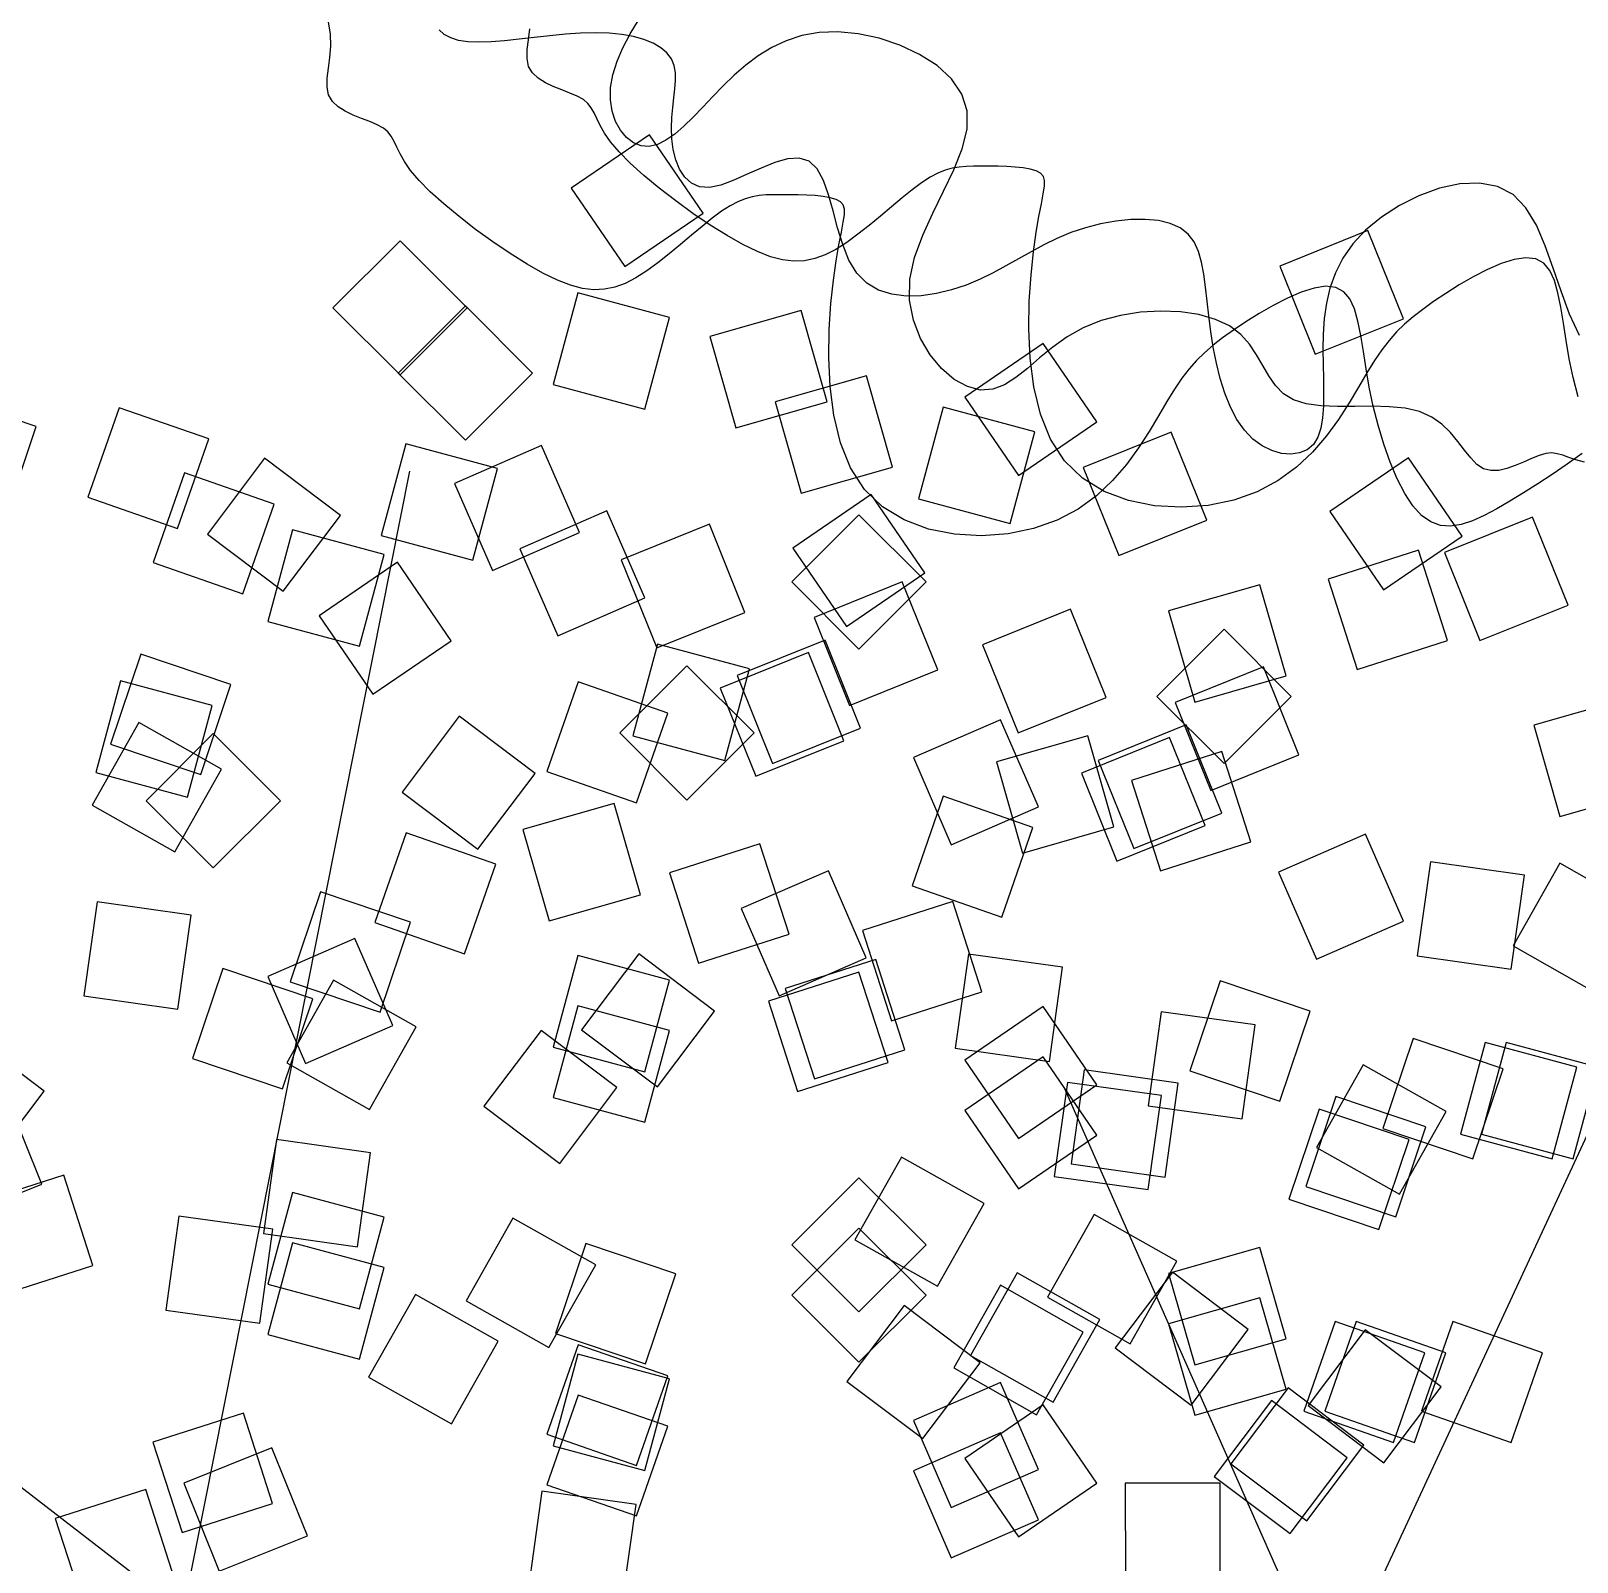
# Model space of a CAD drawing. Extents: x 41.89 to 46.57, y 11.47 to 19.19.
# Drawn here: x 45.384 to 46.013, y 17.71 to 18.333 of the extents above; entities that cross this region are included whole.
import ezdxf

# ---------------------------------------------------------------- set-up
doc = ezdxf.new("R2010")
doc.units = 0
doc.header["$LTSCALE"] = 3
doc.header["$MEASUREMENT"] = 0
doc.layers.get('0').update_dxf_attribs({"linetype": 'CONTINUOUS'})

msp = doc.modelspace()

# ---------------------------------------------------------------- linework, layer by layer
for p, q in [((45.62733, 18.33203), (45.63067, 18.33758)), ((45.50545, 18.33199), (45.50461, 18.33699)), ((45.50552, 18.32713), (45.50545, 18.33199)), ((45.5517, 18.33181), (45.54961, 18.33367)), ((45.55433, 18.3304), (45.5517, 18.33181)), ((45.58592, 18.32969), (45.58651, 18.33408)), ((45.59464, 18.33131), (45.58834, 18.3306)), ((45.60096, 18.33193), (45.59464, 18.33131)), ((45.60716, 18.33237), (45.60096, 18.33193)), ((45.61313, 18.33253), (45.60716, 18.33237)), ((45.61874, 18.33235), (45.61313, 18.33253)), ((45.62395, 18.33182), (45.61874, 18.33235)), ((45.62871, 18.33095), (45.62395, 18.33182)), ((45.62441, 18.32644), (45.62733, 18.33203)), ((45.6972, 18.33135), (45.6908, 18.32928)), ((45.70418, 18.33259), (45.6972, 18.33135)), ((45.71179, 18.33286), (45.70418, 18.33259)), ((45.72004, 18.33207), (45.71179, 18.33286)), ((45.72859, 18.33025), (45.72004, 18.33207)), ((45.50512, 18.32247), (45.50552, 18.32713)), ((45.55753, 18.32942), (45.55433, 18.3304)), ((45.56132, 18.32884), (45.55753, 18.32942)), ((45.56572, 18.32866), (45.56132, 18.32884)), ((45.57074, 18.32883), (45.56572, 18.32866)), ((45.57626, 18.32926), (45.57074, 18.32883)), ((45.58217, 18.32989), (45.57626, 18.32926)), ((45.58834, 18.3306), (45.58217, 18.32989)), ((45.58538, 18.32201), (45.58545, 18.32565)), ((45.58545, 18.32565), (45.58592, 18.32969)), ((45.62203, 18.32089), (45.62441, 18.32644)), ((45.63296, 18.32975), (45.62871, 18.33095)), ((45.63667, 18.32823), (45.63296, 18.32975)), ((45.63979, 18.3264), (45.63667, 18.32823)), ((45.64228, 18.32428), (45.63979, 18.3264)), ((45.68492, 18.32651), (45.67948, 18.32315)), ((45.6908, 18.32928), (45.68492, 18.32651)), ((45.73707, 18.32745), (45.72859, 18.33025)), ((45.74507, 18.32373), (45.73707, 18.32745)), ((45.50453, 18.31808), (45.50512, 18.32247)), ((45.58602, 18.31884), (45.58538, 18.32201)), ((45.58758, 18.3162), (45.58602, 18.31884)), ((45.6203, 18.31545), (45.62203, 18.32089)), ((45.64409, 18.32188), (45.64228, 18.32428)), ((45.6452, 18.3192), (45.64409, 18.32188)), ((45.64572, 18.31626), (45.6452, 18.3192)), ((45.67443, 18.31935), (45.6697, 18.31523)), ((45.67948, 18.32315), (45.67443, 18.31935)), ((45.75221, 18.31914), (45.74507, 18.32373)), ((45.75808, 18.31374), (45.75221, 18.31914)), ((45.50399, 18.3104), (45.50406, 18.31404)), ((45.50406, 18.31404), (45.50453, 18.31808)), ((45.58991, 18.31401), (45.58758, 18.3162)), ((45.59282, 18.31218), (45.58991, 18.31401)), ((45.61935, 18.3102), (45.6203, 18.31545)), ((45.64554, 18.30964), (45.64579, 18.31307)), ((45.64579, 18.31307), (45.64572, 18.31626)), ((45.6697, 18.31523), (45.66522, 18.31092)), ((45.76231, 18.30758), (45.75808, 18.31374)), ((45.50463, 18.30723), (45.50399, 18.3104)), ((45.50619, 18.30459), (45.50463, 18.30723)), ((45.59607, 18.31062), (45.59282, 18.31218)), ((45.59947, 18.30924), (45.59607, 18.31062)), ((45.60278, 18.30796), (45.59947, 18.30924)), ((45.6058, 18.30667), (45.60278, 18.30796)), ((45.60831, 18.3053), (45.6058, 18.30667)), ((45.61927, 18.30521), (45.61935, 18.3102)), ((45.64511, 18.30599), (45.64554, 18.30964)), ((45.66095, 18.30654), (45.65685, 18.30225)), ((45.66522, 18.31092), (45.66095, 18.30654)), ((45.76448, 18.30072), (45.76231, 18.30758)), ((45.50853, 18.3024), (45.50619, 18.30459)), ((45.51143, 18.30057), (45.50853, 18.3024)), ((45.51469, 18.29901), (45.51143, 18.30057)), ((45.61016, 18.30375), (45.60831, 18.3053)), ((45.61153, 18.30197), (45.61016, 18.30375)), ((45.61265, 18.29992), (45.61153, 18.30197)), ((45.61376, 18.29756), (45.61265, 18.29992)), ((45.61998, 18.30058), (45.61927, 18.30521)), ((45.62138, 18.29642), (45.61998, 18.30058)), ((45.64425, 18.29805), (45.64463, 18.30212)), ((45.64463, 18.30212), (45.64511, 18.30599)), ((45.65685, 18.30225), (45.65291, 18.29818)), ((45.76438, 18.29323), (45.76448, 18.30072)), ((45.51808, 18.29763), (45.51469, 18.29901)), ((45.52139, 18.29635), (45.51808, 18.29763)), ((45.52441, 18.29506), (45.52139, 18.29635)), ((45.52692, 18.29369), (45.52441, 18.29506)), ((45.52878, 18.29214), (45.52692, 18.29369)), ((45.61509, 18.29483), (45.61376, 18.29756)), ((45.61689, 18.29169), (45.61509, 18.29483)), ((45.62336, 18.29283), (45.62138, 18.29642)), ((45.64409, 18.29378), (45.64425, 18.29805)), ((45.64428, 18.28936), (45.64409, 18.29378)), ((45.64912, 18.29448), (45.64546, 18.29129)), ((45.65291, 18.29818), (45.64912, 18.29448)), ((45.53014, 18.29036), (45.52878, 18.29214)), ((45.53126, 18.28831), (45.53014, 18.29036)), ((45.53237, 18.28595), (45.53126, 18.28831)), ((45.61939, 18.2881), (45.61689, 18.29169)), ((45.62284, 18.28401), (45.61939, 18.2881)), ((45.62583, 18.28991), (45.62336, 18.29283)), ((45.62868, 18.28777), (45.62583, 18.28991)), ((45.63179, 18.28652), (45.62868, 18.28777)), ((45.64191, 18.28876), (45.63845, 18.28703)), ((45.64546, 18.29129), (45.64191, 18.28876)), ((45.64487, 18.28495), (45.64428, 18.28936)), ((45.76237, 18.28521), (45.76438, 18.29323)), ((45.5337, 18.28322), (45.53237, 18.28595)), ((45.5355, 18.28008), (45.5337, 18.28322)), ((45.62739, 18.27942), (45.62284, 18.28401)), ((45.63508, 18.28625), (45.63179, 18.28652)), ((45.63845, 18.28703), (45.63508, 18.28625)), ((45.64592, 18.28075), (45.64487, 18.28495)), ((45.6914, 18.28114), (45.68615, 18.27965)), ((45.69615, 18.28147), (45.6914, 18.28114)), ((45.7002, 18.28021), (45.69615, 18.28147)), ((45.75903, 18.27677), (45.76237, 18.28521)), ((45.53801, 18.27649), (45.5355, 18.28008)), ((45.54145, 18.2724), (45.53801, 18.27649)), ((45.63289, 18.27445), (45.62739, 18.27942)), ((45.64747, 18.27694), (45.64592, 18.28075)), ((45.64957, 18.27373), (45.64747, 18.27694)), ((45.67497, 18.27489), (45.66945, 18.27245)), ((45.68061, 18.27743), (45.67497, 18.27489)), ((45.68615, 18.27965), (45.68061, 18.27743)), ((45.70341, 18.27711), (45.7002, 18.28021)), ((45.70594, 18.27242), (45.70341, 18.27711)), ((45.75254, 18.27535), (45.74935, 18.27367)), ((45.75551, 18.27656), (45.75254, 18.27535)), ((45.75487, 18.26803), (45.75903, 18.27677)), ((45.75836, 18.27736), (45.75551, 18.27656)), ((45.76117, 18.27785), (45.75836, 18.27736)), ((45.76401, 18.2781), (45.76117, 18.27785)), ((45.76696, 18.2782), (45.76401, 18.2781)), ((45.77011, 18.27821), (45.76696, 18.2782)), ((45.7735, 18.2782), (45.77011, 18.27821)), ((45.77703, 18.27816), (45.7735, 18.2782)), ((45.78059, 18.27806), (45.77703, 18.27816)), ((45.78404, 18.27785), (45.78059, 18.27806)), ((45.78727, 18.2775), (45.78404, 18.27785)), ((45.79014, 18.27699), (45.78727, 18.2775)), ((45.79254, 18.27627), (45.79014, 18.27699)), ((45.79433, 18.27531), (45.79254, 18.27627)), ((45.79544, 18.27405), (45.79433, 18.27531)), ((45.546, 18.26781), (45.54145, 18.2724)), ((45.63912, 18.26927), (45.63289, 18.27445)), ((45.64585, 18.26406), (45.63912, 18.26927)), ((45.65225, 18.2713), (45.64957, 18.27373)), ((45.65557, 18.26984), (45.65225, 18.2713)), ((45.65957, 18.26956), (45.65557, 18.26984)), ((45.66425, 18.27053), (45.65957, 18.26956)), ((45.66945, 18.27245), (45.66425, 18.27053)), ((45.70802, 18.26657), (45.70594, 18.27242)), ((45.74209, 18.26861), (45.73799, 18.2653)), ((45.74589, 18.27144), (45.74209, 18.26861)), ((45.74935, 18.27367), (45.74589, 18.27144)), ((45.79542, 18.26696), (45.79588, 18.27005)), ((45.79592, 18.27236), (45.79544, 18.27405)), ((45.79588, 18.27005), (45.79592, 18.27236)), ((45.95657, 18.26919), (45.94828, 18.26617)), ((45.96487, 18.27099), (45.95657, 18.26919)), ((45.97284, 18.27133), (45.96487, 18.27099)), ((45.98018, 18.26996), (45.97284, 18.27133)), ((45.98657, 18.26665), (45.98018, 18.26996)), ((45.5515, 18.26284), (45.546, 18.26781)), ((45.55773, 18.25766), (45.5515, 18.26284)), ((45.65285, 18.25899), (45.64585, 18.26406)), ((45.67115, 18.26374), (45.66797, 18.26206)), ((45.67412, 18.26495), (45.67115, 18.26374)), ((45.67698, 18.26575), (45.67412, 18.26495)), ((45.67978, 18.26624), (45.67698, 18.26575)), ((45.68262, 18.26649), (45.67978, 18.26624)), ((45.68558, 18.26659), (45.68262, 18.26649)), ((45.68872, 18.2666), (45.68558, 18.26659)), ((45.69211, 18.26659), (45.68872, 18.2666)), ((45.69564, 18.26655), (45.69211, 18.26659)), ((45.6992, 18.26645), (45.69564, 18.26655)), ((45.70265, 18.26624), (45.6992, 18.26645)), ((45.70588, 18.26589), (45.70265, 18.26624)), ((45.70875, 18.26538), (45.70588, 18.26589)), ((45.70987, 18.25999), (45.70802, 18.26657)), ((45.71115, 18.26466), (45.70875, 18.26538)), ((45.71295, 18.2637), (45.71115, 18.26466)), ((45.71405, 18.26245), (45.71295, 18.2637)), ((45.71454, 18.26075), (45.71405, 18.26245)), ((45.73799, 18.2653), (45.73366, 18.26168)), ((45.75047, 18.25909), (45.75487, 18.26803)), ((45.79365, 18.25776), (45.79465, 18.26292)), ((45.79465, 18.26292), (45.79542, 18.26696)), ((45.94031, 18.26215), (45.93297, 18.25739)), ((45.94828, 18.26617), (45.94031, 18.26215)), ((45.99179, 18.26128), (45.98657, 18.26665)), ((45.56446, 18.25245), (45.55773, 18.25766)), ((45.6599, 18.25422), (45.65285, 18.25899)), ((45.6607, 18.257), (45.6566, 18.25369)), ((45.6645, 18.25983), (45.6607, 18.257)), ((45.66797, 18.26206), (45.6645, 18.25983)), ((45.71173, 18.25309), (45.70987, 18.25999)), ((45.71404, 18.25535), (45.7145, 18.25844)), ((45.7145, 18.25844), (45.71454, 18.26075)), ((45.72918, 18.25789), (45.7246, 18.25411)), ((45.73366, 18.26168), (45.72918, 18.25789)), ((45.74635, 18.25007), (45.75047, 18.25909)), ((45.79255, 18.2513), (45.79365, 18.25776)), ((45.82495, 18.25585), (45.81874, 18.25472)), ((45.83105, 18.25648), (45.82495, 18.25585)), ((45.83687, 18.25656), (45.83105, 18.25648)), ((45.84226, 18.25605), (45.83687, 18.25656)), ((45.84707, 18.25491), (45.84226, 18.25605)), ((45.93297, 18.25739), (45.92658, 18.25212)), ((45.99604, 18.25419), (45.99179, 18.26128)), ((45.57147, 18.24738), (45.56446, 18.25245)), ((45.65227, 18.25007), (45.64779, 18.24628)), ((45.6566, 18.25369), (45.65227, 18.25007)), ((45.66677, 18.24993), (45.6599, 18.25422)), ((45.67322, 18.24628), (45.66677, 18.24993)), ((45.7138, 18.24629), (45.71173, 18.25309)), ((45.71227, 18.24615), (45.71326, 18.25131)), ((45.71326, 18.25131), (45.71404, 18.25535)), ((45.72, 18.25049), (45.71545, 18.24718)), ((45.7246, 18.25411), (45.72, 18.25049)), ((45.74306, 18.24108), (45.74635, 18.25007)), ((45.79143, 18.24338), (45.79255, 18.2513)), ((45.80662, 18.25115), (45.80098, 18.2488)), ((45.81258, 18.25314), (45.80662, 18.25115)), ((45.81874, 18.25472), (45.81258, 18.25314)), ((45.85112, 18.25309), (45.84707, 18.25491)), ((45.85432, 18.25055), (45.85112, 18.25309)), ((45.85675, 18.24735), (45.85432, 18.25055)), ((45.92658, 18.25212), (45.92139, 18.24654)), ((45.99964, 18.24585), (45.99604, 18.25419)), ((45.57851, 18.24261), (45.57147, 18.24738)), ((45.64779, 18.24628), (45.64321, 18.2425)), ((45.6791, 18.24342), (45.67322, 18.24628)), ((45.68444, 18.24136), (45.6791, 18.24342)), ((45.71101, 18.24435), (45.70672, 18.24213)), ((45.71545, 18.24718), (45.71101, 18.24435)), ((45.71116, 18.23969), (45.71227, 18.24615)), ((45.71634, 18.24001), (45.7138, 18.24629)), ((45.79043, 18.24338), (45.78534, 18.24049)), ((45.79042, 18.23393), (45.79143, 18.24338)), ((45.79561, 18.24618), (45.79043, 18.24338)), ((45.80098, 18.2488), (45.79561, 18.24618)), ((45.85854, 18.24353), (45.85675, 18.24735)), ((45.85983, 18.23916), (45.85854, 18.24353)), ((45.92139, 18.24654), (45.91733, 18.24073)), ((46.00289, 18.23674), (45.99964, 18.24585)), ((45.58538, 18.23832), (45.57851, 18.24261)), ((45.59184, 18.23467), (45.58538, 18.23832)), ((45.63861, 18.23888), (45.63406, 18.23557)), ((45.64321, 18.2425), (45.63861, 18.23888)), ((45.68935, 18.24006), (45.68444, 18.24136)), ((45.69393, 18.23951), (45.68935, 18.24006)), ((45.69829, 18.23969), (45.69393, 18.23951)), ((45.70252, 18.24057), (45.69829, 18.23969)), ((45.70672, 18.24213), (45.70252, 18.24057)), ((45.71004, 18.23177), (45.71116, 18.23969)), ((45.71955, 18.23468), (45.71634, 18.24001)), ((45.74115, 18.23225), (45.74306, 18.24108)), ((45.78024, 18.2376), (45.77506, 18.2348)), ((45.78534, 18.24049), (45.78024, 18.2376)), ((45.86076, 18.23428), (45.85983, 18.23916)), ((45.91733, 18.24073), (45.91427, 18.23474)), ((45.98175, 18.23854), (45.97612, 18.23613)), ((45.98704, 18.24021), (45.98175, 18.23854)), ((45.99181, 18.24092), (45.98704, 18.24021)), ((45.99586, 18.24048), (45.99181, 18.24092)), ((45.99907, 18.23873), (45.99586, 18.24048)), ((46.00153, 18.23576), (45.99907, 18.23873)), ((45.59771, 18.23181), (45.59184, 18.23467)), ((45.60305, 18.22975), (45.59771, 18.23181)), ((45.62962, 18.23274), (45.62534, 18.23052)), ((45.63406, 18.23557), (45.62962, 18.23274)), ((45.70903, 18.22232), (45.71004, 18.23177)), ((45.7236, 18.23061), (45.71955, 18.23468)), ((45.74104, 18.22368), (45.74115, 18.23225)), ((45.76969, 18.23218), (45.76405, 18.22983)), ((45.77506, 18.2348), (45.76969, 18.23218)), ((45.78972, 18.22328), (45.79042, 18.23393)), ((45.86146, 18.22897), (45.86076, 18.23428)), ((45.91427, 18.23474), (45.91207, 18.22862)), ((45.97036, 18.23317), (45.96466, 18.22987)), ((45.97612, 18.23613), (45.97036, 18.23317)), ((46.00339, 18.2317), (46.00153, 18.23576)), ((46.00609, 18.2273), (46.00289, 18.23674)), ((46.00483, 18.22669), (46.00339, 18.2317)), ((45.60796, 18.22845), (45.60305, 18.22975)), ((45.61255, 18.2279), (45.60796, 18.22845)), ((45.6169, 18.22808), (45.61255, 18.2279)), ((45.62113, 18.22896), (45.6169, 18.22808)), ((45.62534, 18.23052), (45.62113, 18.22896)), ((45.72841, 18.22779), (45.7236, 18.23061)), ((45.7338, 18.22608), (45.72841, 18.22779)), ((45.73962, 18.22535), (45.7338, 18.22608)), ((45.74572, 18.22549), (45.73962, 18.22535)), ((45.75193, 18.22636), (45.74572, 18.22549)), ((45.75809, 18.22785), (45.75193, 18.22636)), ((45.76405, 18.22983), (45.75809, 18.22785)), ((45.86207, 18.22327), (45.86146, 18.22897)), ((45.89474, 18.22452), (45.88898, 18.22156)), ((45.90036, 18.22693), (45.89474, 18.22452)), ((45.90565, 18.2286), (45.90036, 18.22693)), ((45.91042, 18.22931), (45.90565, 18.2286)), ((45.91448, 18.22887), (45.91042, 18.22931)), ((45.91207, 18.22862), (45.9106, 18.22241)), ((45.91768, 18.22712), (45.91448, 18.22887)), ((45.92014, 18.22415), (45.91768, 18.22712)), ((45.95921, 18.22643), (45.9542, 18.22306)), ((45.96466, 18.22987), (45.95921, 18.22643)), ((46.00599, 18.22087), (46.00483, 18.22669)), ((46.00956, 18.21801), (46.00609, 18.2273)), ((45.70833, 18.21167), (45.70903, 18.22232)), ((45.74255, 18.21556), (45.74104, 18.22368)), ((45.78954, 18.21185), (45.78972, 18.22328)), ((45.83502, 18.21876), (45.82684, 18.21747)), ((45.84324, 18.21923), (45.83502, 18.21876)), ((45.85123, 18.2189), (45.84324, 18.21923)), ((45.85874, 18.21777), (45.85123, 18.2189)), ((45.86273, 18.21724), (45.86207, 18.22327)), ((45.88328, 18.21826), (45.87782, 18.21482)), ((45.88898, 18.22156), (45.88328, 18.21826)), ((45.9106, 18.22241), (45.90971, 18.21615)), ((45.922, 18.22009), (45.92014, 18.22415)), ((45.92344, 18.21508), (45.922, 18.22009)), ((45.94978, 18.21991), (45.94588, 18.2169)), ((45.9542, 18.22306), (45.94978, 18.21991)), ((46.00704, 18.21436), (46.00599, 18.22087)), ((45.74542, 18.20808), (45.74255, 18.21556)), ((45.7901, 18.20009), (45.78954, 18.21185)), ((45.81165, 18.21244), (45.80511, 18.20874)), ((45.81896, 18.21537), (45.81165, 18.21244)), ((45.82684, 18.21747), (45.81896, 18.21537)), ((45.86548, 18.21586), (45.85874, 18.21777)), ((45.86355, 18.21095), (45.86273, 18.21724)), ((45.87122, 18.21317), (45.86548, 18.21586)), ((45.87576, 18.20975), (45.87122, 18.21317)), ((45.87782, 18.21482), (45.87281, 18.21146)), ((45.90971, 18.21615), (45.90928, 18.20989)), ((45.9246, 18.20926), (45.92344, 18.21508)), ((45.94238, 18.21388), (45.93918, 18.21073)), ((45.94588, 18.2169), (45.94238, 18.21388)), ((46.00813, 18.20731), (46.00704, 18.21436)), ((46.01359, 18.20933), (46.00956, 18.21801)), ((45.70815, 18.20024), (45.70833, 18.21167)), ((45.74935, 18.20144), (45.74542, 18.20808)), ((45.80511, 18.20874), (45.79925, 18.20453)), ((45.86459, 18.20452), (45.86355, 18.21095)), ((45.86839, 18.2083), (45.86449, 18.20529)), ((45.87281, 18.21146), (45.86839, 18.2083)), ((45.87932, 18.20578), (45.87576, 18.20975)), ((45.88221, 18.20148), (45.87932, 18.20578)), ((45.90928, 18.20989), (45.90917, 18.20367)), ((45.92565, 18.20275), (45.9246, 18.20926)), ((45.93617, 18.20731), (45.93322, 18.20347)), ((45.93918, 18.21073), (45.93617, 18.20731)), ((46.00943, 18.19985), (46.00813, 18.20731)), ((45.70871, 18.18848), (45.70815, 18.20024)), ((45.75404, 18.19583), (45.74935, 18.20144)), ((45.79392, 18.20014), (45.78896, 18.19591)), ((45.79161, 18.18841), (45.7901, 18.20009)), ((45.79925, 18.20453), (45.79392, 18.20014)), ((45.86099, 18.20227), (45.8578, 18.19912)), ((45.86449, 18.20529), (45.86099, 18.20227)), ((45.86588, 18.19809), (45.86459, 18.20452)), ((45.88472, 18.1971), (45.88221, 18.20148)), ((45.90917, 18.20367), (45.90924, 18.19756)), ((45.92674, 18.1957), (45.92565, 18.20275)), ((45.93322, 18.20347), (45.93023, 18.1991)), ((46.01106, 18.19213), (46.00943, 18.19985)), ((45.75922, 18.19144), (45.75404, 18.19583)), ((45.78896, 18.19591), (45.78423, 18.19216)), ((45.85478, 18.1957), (45.85183, 18.19186)), ((45.8578, 18.19912), (45.85478, 18.1957)), ((45.86745, 18.1918), (45.86588, 18.19809)), ((45.88718, 18.19283), (45.88472, 18.1971)), ((45.90924, 18.19756), (45.90938, 18.19162)), ((45.92707, 18.19404), (45.92365, 18.18823)), ((45.92804, 18.18824), (45.92674, 18.1957)), ((45.93023, 18.1991), (45.92707, 18.19404)), ((45.71022, 18.1768), (45.70871, 18.18848)), ((45.7646, 18.18846), (45.75922, 18.19144)), ((45.76987, 18.18708), (45.7646, 18.18846)), ((45.77484, 18.18742), (45.76987, 18.18708)), ((45.77958, 18.18922), (45.77484, 18.18742)), ((45.78423, 18.19216), (45.77958, 18.18922)), ((45.79429, 18.17726), (45.79161, 18.18841)), ((45.84884, 18.18749), (45.84569, 18.18243)), ((45.85183, 18.19186), (45.84884, 18.18749)), ((45.86934, 18.18578), (45.86745, 18.1918)), ((45.88987, 18.18893), (45.88718, 18.19283)), ((45.89312, 18.1856), (45.88987, 18.18893)), ((45.90938, 18.19162), (45.90948, 18.18596)), ((45.92365, 18.18823), (45.91984, 18.18186)), ((45.92967, 18.18052), (45.92804, 18.18824)), ((46.01303, 18.18434), (46.01106, 18.19213)), ((45.84569, 18.18243), (45.84226, 18.17662)), ((45.87157, 18.18018), (45.86934, 18.18578)), ((45.89721, 18.18307), (45.89312, 18.1856)), ((45.90236, 18.18149), (45.89721, 18.18307)), ((45.90841, 18.18069), (45.90236, 18.18149)), ((45.91508, 18.18042), (45.90841, 18.18069)), ((45.90941, 18.18066), (45.90907, 18.17582)), ((45.90948, 18.18596), (45.90941, 18.18066)), ((45.92211, 18.18044), (45.91508, 18.18042)), ((45.91984, 18.18186), (45.91553, 18.17516)), ((45.92924, 18.18048), (45.92211, 18.18044)), ((45.9362, 18.18031), (45.92924, 18.18048)), ((45.93164, 18.17273), (45.92967, 18.18052)), ((45.94272, 18.17967), (45.9362, 18.18031)), ((45.7129, 18.16565), (45.71022, 18.1768)), ((45.79836, 18.16706), (45.79429, 18.17726)), ((45.84226, 18.17662), (45.83845, 18.17025)), ((45.8742, 18.17511), (45.87157, 18.18018)), ((45.87724, 18.17073), (45.8742, 18.17511)), ((45.90907, 18.17582), (45.90835, 18.17152)), ((45.91553, 18.17516), (45.9106, 18.1684)), ((45.94855, 18.17832), (45.94272, 18.17967)), ((45.95348, 18.17608), (45.94855, 18.17832)), ((45.95762, 18.17315), (45.95348, 18.17608)), ((45.83845, 18.17025), (45.83414, 18.16356)), ((45.88071, 18.16714), (45.87724, 18.17073)), ((45.9106, 18.1684), (45.90495, 18.16182)), ((45.90713, 18.16785), (45.9053, 18.16492)), ((45.90835, 18.17152), (45.90713, 18.16785)), ((45.93393, 18.16507), (45.93164, 18.17273)), ((45.96111, 18.16976), (45.95762, 18.17315)), ((45.96411, 18.16618), (45.96111, 18.16976)), ((45.71697, 18.15545), (45.7129, 18.16565)), ((45.80402, 18.15825), (45.79836, 18.16706)), ((45.83414, 18.16356), (45.82921, 18.15679)), ((45.88448, 18.16437), (45.88071, 18.16714)), ((45.88842, 18.16242), (45.88448, 18.16437)), ((45.89236, 18.16128), (45.88842, 18.16242)), ((45.89969, 18.16146), (45.89617, 18.16096)), ((45.90495, 18.16182), (45.89846, 18.15568)), ((45.90278, 18.16278), (45.89969, 18.16146)), ((45.9053, 18.16492), (45.90278, 18.16278)), ((45.93652, 18.15776), (45.93393, 18.16507)), ((45.9668, 18.16266), (45.96411, 18.16618)), ((45.96933, 18.15946), (45.9668, 18.16266)), ((46.00229, 18.16146), (45.99988, 18.16124)), ((46.00451, 18.16117), (46.00229, 18.16146)), ((45.72264, 18.14664), (45.71697, 18.15545)), ((45.81141, 18.15116), (45.80402, 18.15825)), ((45.82921, 18.15679), (45.82356, 18.15021)), ((45.89846, 18.15568), (45.89102, 18.15021)), ((45.89617, 18.16096), (45.89236, 18.16128)), ((45.93938, 18.15099), (45.93652, 18.15776)), ((45.97186, 18.15684), (45.96933, 18.15946)), ((45.97455, 18.15506), (45.97186, 18.15684)), ((45.98407, 18.15515), (45.98072, 18.15439)), ((45.98747, 18.15635), (45.98407, 18.15515)), ((45.99084, 18.15778), (45.98747, 18.15635)), ((45.99409, 18.15921), (45.99084, 18.15778)), ((45.99714, 18.16044), (45.99409, 18.15921)), ((45.99988, 18.16124), (45.99714, 18.16044)), ((46.00858, 18.15692), (46.00253, 18.15277)), ((46.00675, 18.16051), (46.00451, 18.16117)), ((46.00921, 18.15962), (46.00675, 18.16051)), ((46.01468, 18.16129), (46.00858, 18.15692)), ((46.01208, 18.15863), (46.00921, 18.15962)), ((46.01557, 18.15769), (46.01208, 18.15863)), ((45.82024, 18.1458), (45.81141, 18.15116)), ((45.82356, 18.15021), (45.81707, 18.14407)), ((45.89102, 18.15021), (45.8825, 18.14567)), ((45.94248, 18.14497), (45.93938, 18.15099)), ((45.97752, 18.15429), (45.97455, 18.15506)), ((45.98072, 18.15439), (45.97752, 18.15429)), ((45.99658, 18.14886), (45.99078, 18.1452)), ((46.00253, 18.15277), (45.99658, 18.14886)), ((45.73002, 18.13955), (45.72264, 18.14664)), ((45.81707, 18.14407), (45.80963, 18.1386)), ((45.83013, 18.14211), (45.82024, 18.1458)), ((45.8825, 18.14567), (45.87289, 18.14228)), ((45.94582, 18.13991), (45.94248, 18.14497)), ((45.99078, 18.1452), (45.98521, 18.1418)), ((45.73885, 18.1342), (45.73002, 18.13955)), ((45.80963, 18.1386), (45.80112, 18.13406)), ((45.84072, 18.13998), (45.83013, 18.14211)), ((45.85163, 18.13936), (45.84072, 18.13998)), ((45.86247, 18.14015), (45.85163, 18.13936)), ((45.87289, 18.14228), (45.86247, 18.14015)), ((45.94936, 18.13599), (45.94582, 18.13991)), ((45.97989, 18.13869), (45.97484, 18.13599)), ((45.98521, 18.1418), (45.97989, 18.13869)), ((45.74874, 18.1305), (45.73885, 18.1342)), ((45.75933, 18.12838), (45.74874, 18.1305)), ((45.7915, 18.13067), (45.78109, 18.12854)), ((45.80112, 18.13406), (45.7915, 18.13067)), ((45.95308, 18.13339), (45.94936, 18.13599)), ((45.957, 18.132), (45.95308, 18.13339)), ((45.96113, 18.13171), (45.957, 18.132)), ((45.96547, 18.13237), (45.96113, 18.13171)), ((45.97003, 18.13384), (45.96547, 18.13237)), ((45.97484, 18.13599), (45.97003, 18.13384)), ((45.77024, 18.12775), (45.75933, 18.12838)), ((45.78109, 18.12854), (45.77024, 18.12775)), ((45.85705, 17.53925, 0.74455), (46.02952, 17.91152, 0.97167)), ((45.9134, 17.65537, 0.81115), (45.80411, 17.90298, 0.81115))]:
    msp.add_line(p, q)
at = {"extrusion": (6.99446e-33, -1, -1.83772e-16)}
for p, q in [((45.4455, 17.68952, 0.97338), (45.53771, 18.15401, 1.2244)), ((45.4455, 17.68952, 0.96142), (45.17056, 17.90128, 1.16976))]:
    msp.add_line(p, q, dxfattribs=at)
for points in [[(45.62517, 18.23732, 0.93239), (45.65706, 18.25914, 0.90507), (45.63524, 18.29103, 0.87775), (45.60335, 18.26921, 0.90507)], [(45.9061, 18.20167, 1.13219), (45.94194, 18.21613, 1.10487), (45.92748, 18.25196, 1.07754), (45.89165, 18.23751, 1.10487)], [(45.53371, 18.19323, 0.80261), (45.56103, 18.22055, 0.77529), (45.53371, 18.24787, 0.74796), (45.50639, 18.22055, 0.77529)], [(45.63334, 18.17932, 1.25173), (45.64339, 18.21663, 1.2244), (45.60608, 18.22668, 1.19708), (45.59603, 18.18937, 1.2244)], [(45.56028, 18.16666, 0.96484), (45.5876, 18.19399, 0.93752), (45.56028, 18.22131, 0.91019), (45.53295, 18.19399, 0.93752)], [(45.67033, 18.17167, 0.76705), (45.70748, 18.18229, 0.73972), (45.69686, 18.21944, 0.7124), (45.65971, 18.20883, 0.73972)], [(45.78533, 18.1523, 1.2449), (45.81722, 18.17412, 1.21757), (45.7954, 18.20601, 1.19025), (45.76351, 18.18419, 1.21757)], [(45.69689, 18.14511, 0.92927), (45.73404, 18.15572, 0.90195), (45.72343, 18.19288, 0.87463), (45.68628, 18.18226, 0.90195)], [(45.37339, 18.13559, 1.2449), (45.3857, 18.17221, 1.21757), (45.34908, 18.18453, 1.19025), (45.33676, 18.1479, 1.21757)], [(45.4432, 18.13069, 0.82822), (45.45593, 18.16717, 0.8009), (45.41945, 18.1799, 0.77358), (45.40672, 18.14342, 0.8009)], [(45.78191, 18.13275, 1.00411), (45.79196, 18.17006, 0.97679), (45.75464, 18.18011, 0.94947), (45.7446, 18.1428, 0.97679)], [(45.82613, 18.1197, 0.87945), (45.86197, 18.13415, 0.85213), (45.84751, 18.16999, 0.82481), (45.81168, 18.15553, 0.85213)], [(45.56331, 18.11787, 0.94435), (45.57335, 18.15518, 0.91702), (45.53604, 18.16522, 0.8897), (45.526, 18.12791, 0.91702)], [(45.57128, 18.11361, 0.84189), (45.60671, 18.12904, 0.81456), (45.59129, 18.16446, 0.78724), (45.55586, 18.14904, 0.81456)], [(45.48618, 18.10517, 1.24178), (45.50945, 18.13603, 1.21446), (45.4786, 18.15929, 1.18713), (45.45533, 18.12844, 1.21446)], [(45.93389, 18.10573, 0.99728), (45.96578, 18.12755, 0.96996), (45.94396, 18.15944, 0.94264), (45.91207, 18.13762, 0.96996)], [(45.46977, 18.10413, 0.99045), (45.4825, 18.14061, 0.96313), (45.44601, 18.15334, 0.93581), (45.43329, 18.11685, 0.96313)], [(45.71529, 18.09085, 0.93752), (45.74718, 18.11267, 0.91019), (45.72536, 18.14456, 0.88287), (45.69347, 18.12274, 0.91019)], [(45.59785, 18.08705, 1.00411), (45.63328, 18.10247, 0.97679), (45.61785, 18.1379, 0.94947), (45.58242, 18.12248, 0.97679)], [(45.72043, 18.08164, 1.27734), (45.74776, 18.10897, 1.25002), (45.72043, 18.13629, 1.2227), (45.69311, 18.10897, 1.25002)], [(45.51722, 18.08285, 1.26197), (45.52727, 18.12016, 1.23465), (45.48995, 18.13021, 1.20733), (45.47991, 18.0929, 1.23465)], [(45.63818, 18.08214, 0.72576), (45.67401, 18.0966, 0.69844), (45.65956, 18.13243, 0.67112), (45.62372, 18.11798, 0.69844)], [(45.97308, 18.08511, 0.86921), (46.00892, 18.09956, 0.84189), (45.99446, 18.1354, 0.81456), (45.95863, 18.12094, 0.84189)], [(45.9231, 18.07331, 1.17317), (45.95989, 18.08512, 1.14585), (45.94807, 18.12191, 1.11853), (45.91129, 18.1101, 1.14585)], [(45.5226, 18.06325, 1.09291), (45.55449, 18.08507, 1.06559), (45.53267, 18.11696, 1.03827), (45.50078, 18.09514, 1.06559)], [(45.71662, 18.05871, 1.2005), (45.75246, 18.07316, 1.17317), (45.738, 18.10899, 1.14585), (45.70217, 18.09454, 1.17317)], [(45.85705, 18.06009, 1.24178), (45.8942, 18.0707, 1.21446), (45.88359, 18.10786, 1.18713), (45.84643, 18.09724, 1.21446)], [(45.78513, 18.04755, 0.71552), (45.82096, 18.062, 0.68819), (45.80651, 18.09784, 0.66087), (45.77067, 18.08339, 0.68819)], [(45.869, 18.03507, 1.02973), (45.89633, 18.06239, 1.00241), (45.869, 18.08972, 0.97508), (45.84168, 18.06239, 1.00241)], [(45.66579, 18.03628, 1.01436), (45.67583, 18.07359, 0.98704), (45.63852, 18.08364, 0.95971), (45.62848, 18.04633, 0.98704)], [(45.67845, 18.02991, 1.45323), (45.71429, 18.04436, 1.42591), (45.69983, 18.0802, 1.39859), (45.664, 18.06574, 1.42591)], [(45.68527, 18.03505, 0.61989), (45.7211, 18.0495, 0.59256), (45.70665, 18.08534, 0.56524), (45.67081, 18.07088, 0.59256)], [(45.45259, 18.03062, 0.8453), (45.4649, 18.06725, 0.81798), (45.42827, 18.07956, 0.79065), (45.41596, 18.04294, 0.81798)], [(45.6504, 18.02019, 0.96996), (45.67772, 18.04751, 0.94264), (45.6504, 18.07483, 0.91532), (45.62308, 18.04751, 0.94264)], [(45.86357, 18.02411, 1.19025), (45.89941, 18.03857, 1.16293), (45.88495, 18.0744, 1.13561), (45.84912, 18.05995, 1.16293)], [(45.44719, 18.0214, 0.95459), (45.45723, 18.05871, 0.92727), (45.41992, 18.06875, 0.89995), (45.40987, 18.03144, 0.92727)], [(45.62993, 18.01911, 1.30296), (45.64265, 18.05559, 1.27564), (45.60617, 18.06832, 1.24831), (45.59344, 18.03183, 1.27564)], [(46.00562, 18.01352, 0.99417), (46.04277, 18.02413, 0.96684), (46.03215, 18.06129, 0.93952), (45.995, 18.05067, 0.96684)], [(45.44209, 17.99917, 1.31662), (45.46108, 18.03282, 1.2893), (45.42743, 18.05181, 1.26197), (45.40844, 18.01816, 1.2893)], [(45.56538, 18.00021, 0.84218), (45.58865, 18.03106, 0.81486), (45.55779, 18.05433, 0.78754), (45.53453, 18.02347, 0.81486)], [(45.758, 18.00203, 1.31662), (45.79343, 18.01745, 1.2893), (45.77801, 18.05288, 1.26197), (45.74258, 18.03746, 1.2893)], [(45.83222, 18.00046, 0.60964), (45.86805, 18.01491, 0.58232), (45.8536, 18.05075, 0.555), (45.81776, 18.03629, 0.58232)], [(45.45771, 17.99259, 1.12536), (45.48503, 18.01991, 1.09804), (45.45771, 18.04723, 1.07071), (45.43039, 18.01991, 1.09804)], [(45.78701, 17.99863, 0.9344), (45.82417, 18.00925, 0.90707), (45.81355, 18.0464, 0.87975), (45.7764, 18.03579, 0.90707)], [(45.8254, 17.99531, 1.44299), (45.86124, 18.00977, 1.41566), (45.84678, 18.0456, 1.38834), (45.81095, 18.03115, 1.41566)], [(45.84313, 17.99133, 0.92044), (45.87992, 18.00315, 0.89312), (45.86811, 18.03994, 0.86579), (45.83132, 18.02812, 0.89312)], [(45.59432, 17.97103, 1.0898), (45.63148, 17.98165, 1.06247), (45.62086, 18.0188, 1.03515), (45.58371, 18.00819, 1.06247)], [(45.7785, 17.97253, 1.05534), (45.79122, 18.00902, 1.02802), (45.75474, 18.02174, 1.0007), (45.74201, 17.98526, 1.02802)], [(45.55989, 17.95765, 0.99558), (45.57262, 17.99413, 0.96825), (45.53613, 18.00686, 0.94093), (45.52341, 17.97038, 0.96825)], [(45.90657, 17.95546, 1.06901), (45.942, 17.97088, 1.04168), (45.92658, 18.00631, 1.01436), (45.89115, 17.99089, 1.04168)], [(45.65517, 17.95378, 0.76675), (45.69196, 17.96559, 0.73942), (45.68015, 18.00238, 0.7121), (45.64336, 17.99057, 0.73942)], [(45.94757, 17.95675, 0.89482), (45.98583, 17.9514, 0.8675), (45.99119, 17.98966, 0.84018), (45.95292, 17.99502, 0.8675)], [(45.98661, 17.96079, 1.18684), (46.02026, 17.94179, 1.15951), (46.03925, 17.97544, 1.13219), (46.0056, 17.99444, 1.15951)], [(45.68797, 17.94057, 1.00924), (45.7234, 17.956, 0.98191), (45.70797, 17.99142, 0.95459), (45.67255, 17.976, 0.98191)], [(45.52561, 17.93384, 1.47714), (45.53793, 17.97046, 1.44982), (45.5013, 17.98278, 1.4225), (45.48899, 17.94615, 1.44982)], [(45.44335, 17.93513, 0.87775), (45.4487, 17.9734, 0.85042), (45.41043, 17.97875, 0.8231), (45.40508, 17.94049, 0.85042)], [(45.73362, 17.93034, 1.24148), (45.77041, 17.94216, 1.21416), (45.75859, 17.97894, 1.18684), (45.7218, 17.96713, 1.21416)], [(45.49528, 17.91297, 1.16464), (45.53071, 17.92839, 1.13731), (45.51529, 17.96382, 1.10999), (45.47986, 17.9484, 1.13731)], [(45.63334, 17.90951, 1.42762), (45.64339, 17.94682, 1.4003), (45.60608, 17.95687, 1.37297), (45.59603, 17.91955, 1.4003)], [(45.63841, 17.90342, 1.47402), (45.66167, 17.93428, 1.4467), (45.63082, 17.95754, 1.41938), (45.60756, 17.92669, 1.4467)], [(45.70227, 17.90668, 0.66087), (45.73906, 17.9185, 0.63355), (45.72724, 17.95529, 0.60623), (45.69045, 17.94347, 0.63355)], [(45.75961, 17.9192, 0.74113), (45.79788, 17.91384, 0.71381), (45.80323, 17.95211, 0.68649), (45.76496, 17.95746, 0.71381)], [(45.48588, 17.90271, 0.87262), (45.4982, 17.93934, 0.8453), (45.46157, 17.95165, 0.81798), (45.44926, 17.91503, 0.8453)], [(45.69545, 17.90154, 1.49422), (45.73224, 17.91336, 1.4669), (45.72042, 17.95015, 1.43957), (45.68364, 17.93833, 1.4669)], [(45.52129, 17.89421, 0.91702), (45.54028, 17.92786, 0.8897), (45.50663, 17.94685, 0.86238), (45.48764, 17.9132, 0.8897)], [(45.8551, 17.90995, 0.70869), (45.89172, 17.89764, 0.68136), (45.90404, 17.93427, 0.65404), (45.86741, 17.94658, 0.68136)], [(45.63334, 17.88902, 0.62501), (45.64339, 17.92633, 0.59769), (45.60608, 17.93637, 0.57036), (45.59603, 17.89906, 0.59769)], [(45.78533, 17.88249, 1.42079), (45.81722, 17.90431, 1.39346), (45.7954, 17.9362, 1.36614), (45.76351, 17.91438, 1.39346)], [(45.83805, 17.89576, 1.21587), (45.87632, 17.89041, 1.18854), (45.88168, 17.92867, 1.16122), (45.84341, 17.93403, 1.18854)], [(45.36561, 17.87087, 1.0898), (45.38888, 17.90173, 1.06247), (45.35803, 17.92499, 1.03515), (45.33476, 17.89414, 1.06247)], [(45.59868, 17.8723, 0.86951), (45.62194, 17.90315, 0.84218), (45.59109, 17.92642, 0.81486), (45.56782, 17.89556, 0.84218)], [(45.93355, 17.88652, 1.18342), (45.97017, 17.8742, 1.1561), (45.98249, 17.91083, 1.12877), (45.94586, 17.92314, 1.1561)], [(45.9652, 17.8842, 1.45323), (46.00251, 17.87415, 1.42591), (46.01255, 17.91147, 1.39859), (45.97524, 17.92151, 1.42591)], [(45.97373, 17.8842, 0.61989), (46.01105, 17.87415, 0.59256), (46.02109, 17.91147, 0.56524), (45.98378, 17.92151, 0.59256)], [(45.78533, 17.862, 0.61818), (45.81722, 17.88382, 0.59086), (45.7954, 17.91571, 0.56353), (45.76351, 17.89389, 0.59086)], [(45.8067, 17.8721, 0.63526), (45.84497, 17.86675, 0.60793), (45.85032, 17.90502, 0.58061), (45.81206, 17.91037, 0.60793)], [(45.90664, 17.87881, 0.9341), (45.94029, 17.85982, 0.90678), (45.95928, 17.89347, 0.87945), (45.92563, 17.91246, 0.90678)], [(45.79989, 17.86696, 1.4686), (45.83815, 17.86161, 1.44128), (45.84351, 17.89987, 1.41396), (45.80524, 17.90523, 1.44128)], [(45.38802, 17.86386, 1.48397), (45.37356, 17.8997, 1.45665), (45.33773, 17.88524, 1.42933), (45.35218, 17.84941, 1.45665)], [(45.90219, 17.86286, 0.60281), (45.93882, 17.85055, 0.57549), (45.95113, 17.88717, 0.54816), (45.91451, 17.89949, 0.57549)], [(45.89538, 17.85772, 1.43616), (45.932, 17.8454, 1.40883), (45.94432, 17.88203, 1.38151), (45.90769, 17.89434, 1.40883)], [(45.51637, 17.83835, 1.50959), (45.52173, 17.87661, 1.48226), (45.48346, 17.88197, 1.45494), (45.4781, 17.8437, 1.48226)], [(45.71868, 17.84125, 0.78041), (45.75233, 17.82226, 0.75309), (45.77133, 17.85591, 0.72576), (45.73768, 17.8749, 0.75309)], [(45.40876, 17.8307, 0.90336), (45.39695, 17.86749, 0.87604), (45.36016, 17.85567, 0.84872), (45.37197, 17.81888, 0.87604)], [(45.72043, 17.81183, 1.45323), (45.74776, 17.83915, 1.42591), (45.72043, 17.86648, 1.39859), (45.69311, 17.83915, 1.42591)], [(45.51722, 17.81304, 1.43786), (45.52727, 17.85035, 1.41054), (45.48995, 17.8604, 1.38322), (45.47991, 17.82308, 1.41054)], [(45.47664, 17.80722, 0.90507), (45.48199, 17.84549, 0.87775), (45.44373, 17.85084, 0.85042), (45.43837, 17.81258, 0.87775)], [(45.59431, 17.79742, 1.54886), (45.61331, 17.83107, 1.52154), (45.57966, 17.85006, 1.49422), (45.56066, 17.81641, 1.52154)], [(45.79713, 17.81782, 1.25514), (45.83078, 17.79882, 1.22782), (45.84977, 17.83247, 1.2005), (45.81612, 17.85147, 1.22782)], [(45.72043, 17.79134, 0.65063), (45.74776, 17.81866, 0.6233), (45.72043, 17.84598, 0.59598), (45.69311, 17.81866, 0.6233)], [(45.51722, 17.79255, 0.63526), (45.52727, 17.82986, 0.60793), (45.48995, 17.8399, 0.58061), (45.47991, 17.80259, 0.60793)], [(45.63361, 17.7907, 1.40371), (45.64593, 17.82733, 1.37639), (45.6093, 17.83964, 1.34907), (45.59699, 17.80302, 1.37639)], [(45.85705, 17.79028, 1.41767), (45.8942, 17.80089, 1.39035), (45.88359, 17.83805, 1.36302), (45.84643, 17.82743, 1.39035)], [(45.75896, 17.78902, 1.50788), (45.79261, 17.77002, 1.48056), (45.8116, 17.80367, 1.45323), (45.77795, 17.82267, 1.48056)], [(45.76578, 17.79416, 0.67453), (45.79943, 17.77517, 0.64721), (45.81842, 17.80882, 0.61989), (45.78477, 17.82781, 0.64721)], [(45.82469, 17.79716, 0.70557), (45.85554, 17.77389, 0.67825), (45.8788, 17.80475, 0.65092), (45.84795, 17.82801, 0.67825)], [(45.55458, 17.7663, 0.94435), (45.57358, 17.79995, 0.91702), (45.53993, 17.81894, 0.8897), (45.52093, 17.78529, 0.91702)], [(45.85705, 17.76978, 0.61506), (45.8942, 17.7804, 0.58774), (45.88359, 17.81755, 0.56042), (45.84643, 17.80694, 0.58774)], [(45.74641, 17.76029, 1.40059), (45.76967, 17.79114, 1.37327), (45.73882, 17.81441, 1.34595), (45.71555, 17.78356, 1.37327)], [(45.90145, 17.77149, 1.49422), (45.93793, 17.75876, 1.4669), (45.95066, 17.79525, 1.43957), (45.91418, 17.80798, 1.4669)], [(45.90313, 17.77372, 1.1803), (45.93398, 17.75046, 1.15298), (45.95725, 17.78131, 1.12566), (45.9264, 17.80457, 1.15298)], [(45.90999, 17.77149, 0.66087), (45.94647, 17.75876, 0.63355), (45.9592, 17.79525, 0.60623), (45.92271, 17.80798, 0.63355)], [(45.94926, 17.77149, 1.24148), (45.98575, 17.75876, 1.21416), (45.99847, 17.79525, 1.18684), (45.96199, 17.80798, 1.21416)], [(45.62993, 17.74929, 1.47885), (45.64265, 17.78578, 1.45153), (45.60617, 17.7985, 1.4242), (45.59344, 17.76202, 1.45153)], [(45.63334, 17.74728, 1.41054), (45.64339, 17.78459, 1.38322), (45.60608, 17.79464, 1.3559), (45.59603, 17.75733, 1.38322)], [(45.62993, 17.7288, 0.67624), (45.64265, 17.76528, 0.64892), (45.60617, 17.77801, 0.62159), (45.59344, 17.74153, 0.64892)], [(45.758, 17.73222, 1.49251), (45.79343, 17.74764, 1.46519), (45.77801, 17.78307, 1.43786), (45.74258, 17.76764, 1.46519)], [(45.87178, 17.75007, 0.59969), (45.90263, 17.7268, 0.57237), (45.9259, 17.75765, 0.54505), (45.89504, 17.78092, 0.57237)], [(45.78533, 17.72026, 1.40371), (45.81722, 17.74208, 1.37639), (45.7954, 17.77397, 1.34907), (45.76351, 17.75215, 1.37639)], [(45.86496, 17.74492, 1.43304), (45.89582, 17.72166, 1.40572), (45.91908, 17.75251, 1.37839), (45.88823, 17.77578, 1.40572)], [(45.48179, 17.73391, 1.5352), (45.46998, 17.7707, 1.50788), (45.43319, 17.75889, 1.48056), (45.445, 17.7221, 1.50788)], [(45.758, 17.71172, 0.6899), (45.79343, 17.72715, 0.66258), (45.77801, 17.76257, 0.63526), (45.74258, 17.74715, 0.66258)], [(45.49602, 17.72073, 1.41054), (45.48156, 17.75657, 1.38322), (45.44573, 17.74211, 1.3559), (45.46018, 17.70628, 1.38322)], [(45.82881, 17.70346, 1.10999), (45.86745, 17.70353, 1.08267), (45.86738, 17.74217, 1.05534), (45.82874, 17.7421, 1.08267)], [(45.44206, 17.70279, 0.93068), (45.43024, 17.73958, 0.90336), (45.39345, 17.72776, 0.87604), (45.40527, 17.69097, 0.90336)], [(45.62437, 17.69521, 1.43616), (45.62972, 17.73348, 1.40883), (45.59146, 17.73883, 1.38151), (45.5861, 17.70057, 1.40883)]]:
    msp.add_3dface(points)

doc.saveas('drawing.dxf')
